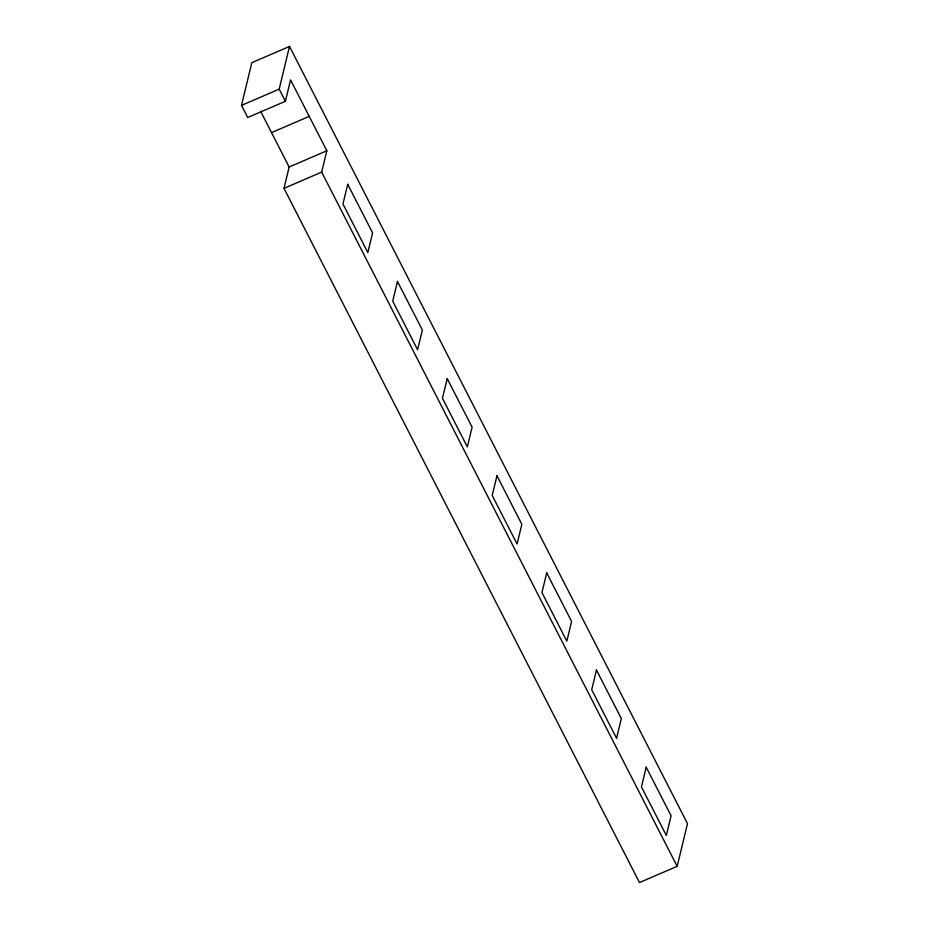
<?xml version="1.0" encoding="UTF-8"?>
<svg xmlns="http://www.w3.org/2000/svg" width="929" height="929" viewBox="0 0 929 929"><rect width="100%" height="100%" fill="white"/><g stroke="black" fill="none" stroke-linecap="round" stroke-linejoin="round"><path stroke-width="1.39" d="M677.171 866.316L321.678 172.109L326.834 150.765L290.568 79.929L285.4 101.273L247.718 117.507L241.505 105.372L251.829 62.684L289.511 46.45L687.495 823.628L677.171 866.316L639.489 882.55L283.995 188.343L289.151 167.011L260.596 111.248M285.4 101.273L279.188 89.126L289.511 46.45M241.505 105.372L279.188 89.126M271.535 132.603L309.218 116.369M289.151 167.011L326.834 150.765M283.995 188.343L321.678 172.109M347.725 184.302L342.952 203.997L367.838 252.572L372.599 232.877L347.725 184.302M397.473 281.452L392.712 301.147L417.585 349.722L422.347 330.027L397.473 281.452M447.221 378.591L442.459 398.297L467.333 446.872L472.095 427.166L447.221 378.591M496.969 475.741L492.207 495.447L517.081 544.011L521.843 524.316L496.969 475.741M546.716 572.891L541.955 592.586L566.829 641.161L571.59 621.466L546.716 572.891M596.464 670.041L591.703 689.736L616.577 738.311L621.338 718.616L596.464 670.041M646.212 767.191L641.451 786.886L666.325 835.461L671.086 815.755L646.212 767.191"/></g></svg>
